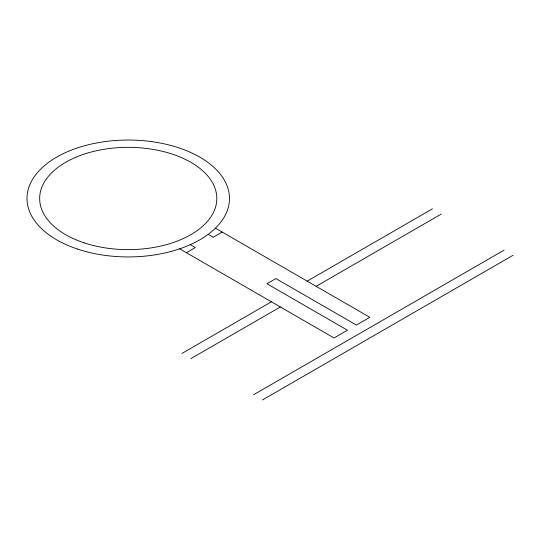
<?xml version="1.0" encoding="UTF-8"?>
<svg xmlns="http://www.w3.org/2000/svg" width="540" height="540" viewBox="0 0 540 540"><rect width="100%" height="100%" fill="white"/><g stroke="black" fill="none" stroke-linecap="round" stroke-linejoin="round"><path stroke-width="0.81" d="M186.394 252.727L195.345 247.563L190.31 244.654M222.19 232.065L213.239 237.229L208.204 234.326M181.926 353.471L271.404 301.806M307.193 281.144L432.466 208.818M190.87 358.634L280.354 306.97M316.143 286.308L441.416 213.982M253.51 394.794L504.05 250.148M262.454 399.964L513 255.312M215.44 228.17L369.832 317.304L356.407 325.053L275.879 278.559L266.929 283.723L347.463 330.224L334.037 337.973L179.651 248.832M77.618 249.102A101.237 58.448 0 0 0 229.473 198.484A101.237 58.448 0 0 0 77.618 147.865A101.237 58.448 0 0 0 77.618 249.102M83.943 242.777A88.58 51.145 0 0 0 216.817 198.484A88.58 51.145 0 0 0 83.943 154.197A88.58 51.145 0 0 0 83.943 242.777"/></g></svg>
